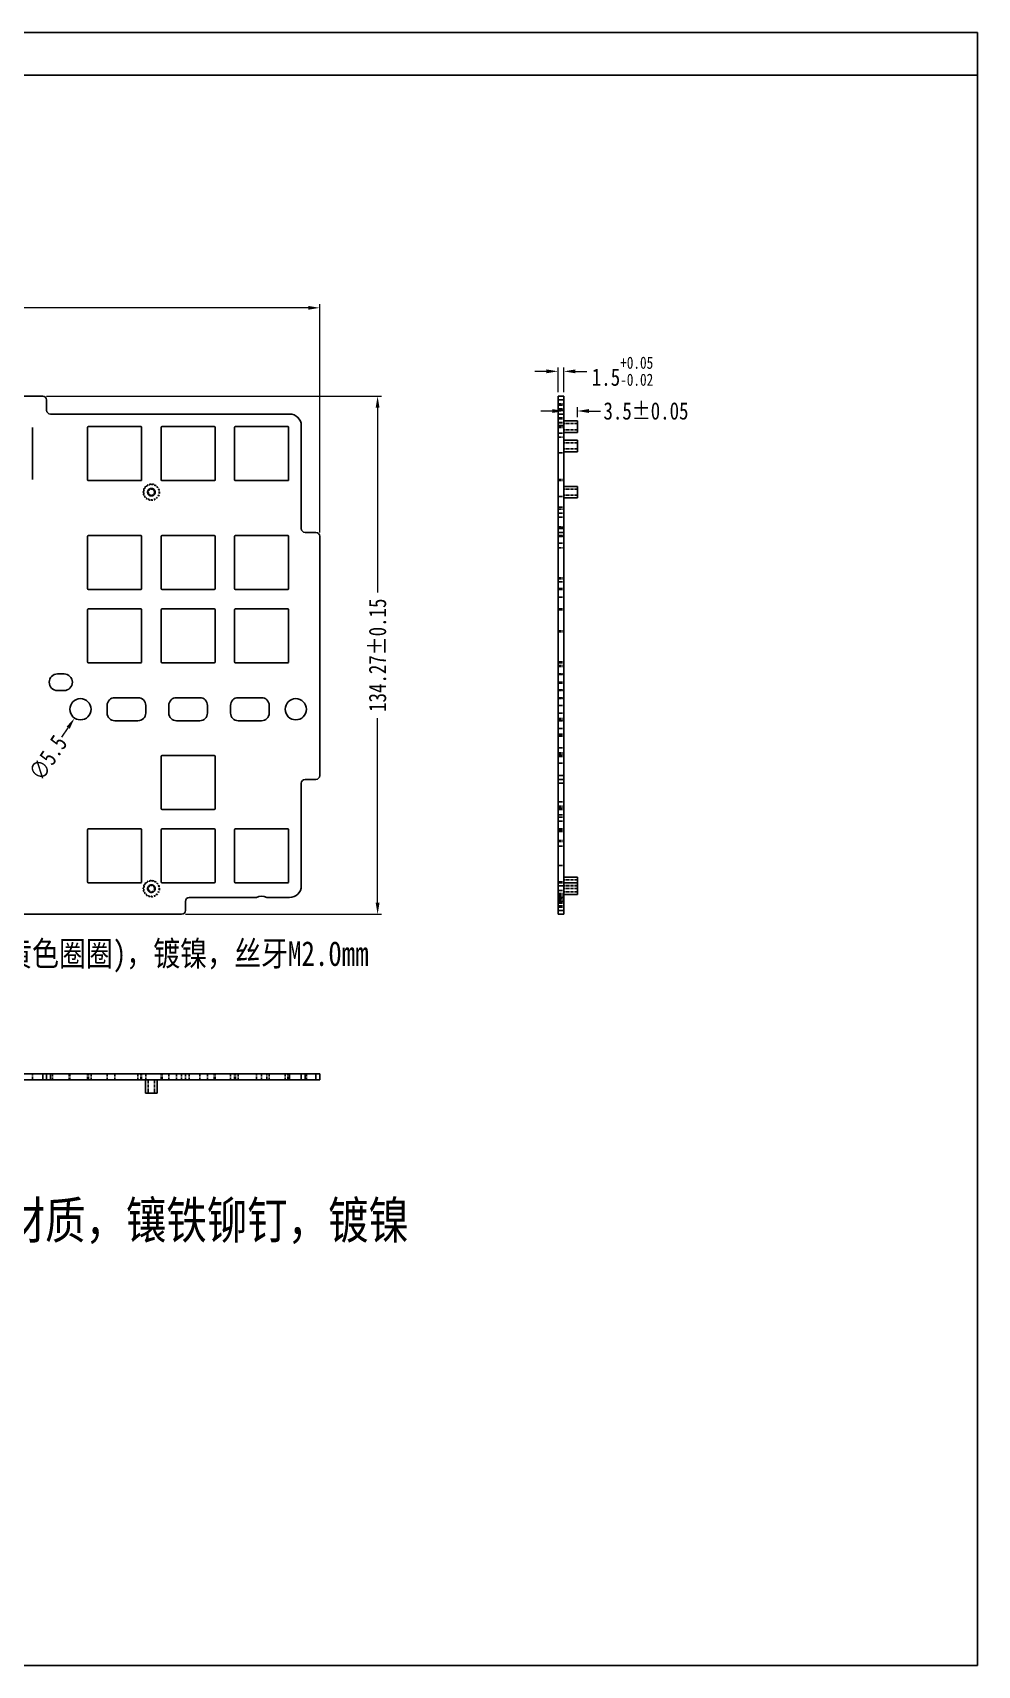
# Model space of a CAD drawing. Header units: inches. Extents: x 74 to 1479, y 13 to 437.
# Drawn here: x 472.1 to 716.9, y 12.8 to 435.8 of the extents above; entities that cross this region are included whole.
import ezdxf

# ---------------------------------------------------------------- set-up
doc = ezdxf.new("R2010")
doc.units = ezdxf.units.IN
doc.header["$LTSCALE"] = 1.21
doc.header["$MEASUREMENT"] = 0
doc.header["$PDMODE"] = 3
doc.header["$PDSIZE"] = 0.3125
doc.linetypes.add('HIDDEN', pattern=[0.2, 0.1, -0.1])
doc.layers.get('0').update_dxf_attribs({"linetype": 'CONTINUOUS'})
doc.layers.get('Defpoints').update_dxf_attribs({"linetype": 'CONTINUOUS'})
doc.layers.add('DEFAULT_2', color=8, linetype='HIDDEN')
doc.layers.add('图框', color=7, linetype='CONTINUOUS')
doc.styles.get("Standard").update_dxf_attribs({"font": 'txt', "width": 0.8})
doc.dimstyles.new('YanXiu', dxfattribs={"dimscale": 1.5, "dimtxt": 3, "dimasz": 2, "dimexe": 0.66, "dimexo": 0.66, "dimgap": 0.66, "dimtad": 0, "dimdsep": 46, "dimtxsty": 'STANDARD', "dimcen": 0, "dimclrd": 3, "dimclre": 6, "dimclrt": 3, "dimazin": 2, "dimtm": 1e-09, "dimtfac": 1, "dimtofl": 0, "dimtmove": 0, "dimatfit": 3, "dimfxl": 1, "dimlwd": 5, "dimlwe": 5, "dimarcsym": 0})

# ---------------------------------------------------------------- blocks, each defined once
blk = doc.blocks.new('*D1')
at = {"color": 6, "lineweight": 5}
for p, q in [((609.74, 336.23), (609.74, 338.77)), ((613.24, 336.23), (613.24, 338.77))]:
    blk.add_line(p, q, dxfattribs=at)
at = {"color": 3, "lineweight": 5}
for p, q in [((606.74, 337.78), (603.74, 337.78)), ((616.24, 337.78), (619.24, 337.78))]:
    blk.add_line(p, q, dxfattribs=at)
at = {"color": 3}
for points in [[(606.74, 338.28), (606.74, 337.28), (609.74, 337.78)], [(616.24, 338.28), (616.24, 337.28), (613.24, 337.78)]]:
    blk.add_solid(points, dxfattribs=at)
at = {"layer": 'Defpoints', "color": 0}
for p in [(609.74, 337.78), (609.74, 335.24), (613.24, 335.24)]:
    blk.add_point(p, dxfattribs=at)
at = {"color": 3, "insert": (631.03, 337.78), "char_height": 4.5, "attachment_point": 5}
blk.add_mtext('3.5%%P0.05', dxfattribs=at)
blk = doc.blocks.new('*D2')
at = {"color": 3, "lineweight": 5}
for p, q in [((605.24, 348.06), (602.24, 348.06)), ((612.74, 348.06), (615.74, 348.06))]:
    blk.add_line(p, q, dxfattribs=at)
at = {"color": 6, "lineweight": 5}
for p, q in [((608.24, 342.63), (608.24, 349.05)), ((609.74, 342.63), (609.74, 349.05))]:
    blk.add_line(p, q, dxfattribs=at)
at = {"color": 3}
for points in [[(605.24, 348.56), (605.24, 347.56), (608.24, 348.06)], [(612.74, 348.56), (612.74, 347.56), (609.74, 348.06)]]:
    blk.add_solid(points, dxfattribs=at)
at = {"layer": 'Defpoints', "color": 0}
for p in [(609.74, 348.06), (608.24, 341.64), (609.74, 341.64)]:
    blk.add_point(p, dxfattribs=at)
at = {"color": 3, "insert": (624.95, 348.06), "char_height": 4.5, "attachment_point": 5}
blk.add_mtext('1.5{\\H0.7x;\\S+0.05^ -0.02;}', dxfattribs=at)
blk = doc.blocks.new('*D3')
at = {"color": 6, "lineweight": 5}
for p, q in [((141.55, 306.31), (141.55, 365.51)), ((546.5, 306.31), (546.5, 365.51))]:
    blk.add_line(p, q, dxfattribs=at)
at = {"color": 3, "lineweight": 5}
for p, q in [((144.55, 364.52), (327.43, 364.52)), ((543.5, 364.52), (360.61, 364.52))]:
    blk.add_line(p, q, dxfattribs=at)
at = {"color": 3}
for points in [[(144.55, 365.02), (144.55, 364.02), (141.55, 364.52)], [(543.5, 365.02), (543.5, 364.02), (546.5, 364.52)]]:
    blk.add_solid(points, dxfattribs=at)
at = {"layer": 'Defpoints', "color": 0}
for p in [(141.55, 364.52), (141.55, 305.32), (546.5, 305.32)]:
    blk.add_point(p, dxfattribs=at)
at = {"color": 3, "insert": (344.02, 364.52), "char_height": 4.5, "attachment_point": 5}
blk.add_mtext('404.95%%P0.15', dxfattribs=at)
blk = doc.blocks.new('*D4')
at = {"color": 6, "lineweight": 5}
for p, q in [((475.69, 341.64), (562.47, 341.64)), ((511.69, 207.37), (562.47, 207.37))]:
    blk.add_line(p, q, dxfattribs=at)
at = {"color": 3, "lineweight": 5}
for p, q in [((561.48, 338.64), (561.48, 290.79)), ((561.48, 210.37), (561.48, 258.21))]:
    blk.add_line(p, q, dxfattribs=at)
at = {"color": 3}
for points in [[(560.98, 338.64), (561.98, 338.64), (561.48, 341.64)], [(560.98, 210.37), (561.98, 210.37), (561.48, 207.37)]]:
    blk.add_solid(points, dxfattribs=at)
at = {"layer": 'Defpoints', "color": 0}
for p in [(474.7, 341.64), (510.7, 207.37), (561.48, 207.37)]:
    blk.add_point(p, dxfattribs=at)
at = {"color": 3, "insert": (561.48, 274.5), "char_height": 4.5, "attachment_point": 5, "rotation": 90}
blk.add_mtext('134.27%%P0.15', dxfattribs=at)
blk = doc.blocks.new('*D7')
at = {"color": 3, "lineweight": 5}
blk.add_line((479.63, 253.23), (481.29, 255.72), dxfattribs=at)
at = {"color": 3}
blk.add_solid([(480.88, 256), (481.71, 255.44), (482.96, 258.22)], dxfattribs=at)
at = {"layer": 'Defpoints', "color": 0}
for p in [(486.01, 262.79), (482.96, 258.22)]:
    blk.add_point(p, dxfattribs=at)
at = {"color": 3, "insert": (476.08, 247.91), "char_height": 4.5, "attachment_point": 5, "rotation": 56.2835}
blk.add_mtext('∅5.5', dxfattribs=at)

msp = doc.modelspace()

# ---------------------------------------------------------------- linework, layer by layer
at = {"color": 7, "linetype": 'Continuous'}
for p, q in [((74.149, 435.823), (716.895, 435.823)), ((716.895, 435.823), (716.895, 12.755)), ((85.154, 424.818), (716.895, 424.818)), ((436.696, 341.637), (474.696, 341.637)), ((475.696, 340.637), (475.696, 337.987)), ((608.243, 207.368), (608.243, 341.637)), ((609.743, 341.637), (608.243, 341.637)), ((609.743, 340.637), (608.243, 340.637)), ((609.743, 207.368), (609.743, 341.637)), ((538.696, 336.987), (476.696, 336.987)), ((608.243, 337.987), (609.743, 337.987)), ((608.243, 336.987), (609.743, 336.987)), ((609.743, 335.243), (613.243, 335.243)), ((613.243, 335.243), (613.243, 332.243)), ((472.096, 319.993), (472.096, 333.493)), ((486.336, 333.493), (486.336, 319.993)), ((500.086, 333.743), (486.586, 333.743)), ((500.336, 319.993), (500.336, 333.493)), ((505.386, 333.493), (505.386, 319.993)), ((519.136, 333.743), (505.636, 333.743)), ((519.386, 319.993), (519.386, 333.493)), ((524.436, 333.493), (524.436, 319.993)), ((538.186, 333.743), (524.686, 333.743)), ((538.436, 319.993), (538.436, 333.493)), ((541.696, 307.318), (541.696, 333.987)), ((608.243, 333.987), (609.743, 333.987)), ((609.743, 332.243), (613.243, 332.243)), ((609.743, 330.243), (613.243, 330.243)), ((613.243, 330.243), (613.243, 327.243)), ((609.743, 327.243), (613.243, 327.243)), ((486.586, 319.743), (500.086, 319.743)), ((505.636, 319.743), (519.136, 319.743)), ((524.686, 319.743), (538.186, 319.743)), ((609.743, 318.243), (613.243, 318.243)), ((613.243, 318.243), (613.243, 315.243)), ((609.743, 315.243), (613.243, 315.243)), ((486.336, 305.253), (486.336, 291.753)), ((500.086, 305.503), (486.586, 305.503)), ((500.336, 291.753), (500.336, 305.253)), ((505.386, 305.253), (505.386, 291.753)), ((519.136, 305.503), (505.636, 305.503)), ((519.386, 291.753), (519.386, 305.253)), ((524.436, 305.253), (524.436, 291.753)), ((538.186, 305.503), (524.686, 305.503)), ((538.436, 291.753), (538.436, 305.253)), ((542.696, 306.318), (545.496, 306.318)), ((546.496, 305.318), (546.496, 243.318)), ((609.743, 307.318), (608.243, 307.318)), ((609.743, 306.318), (608.243, 306.318)), ((609.743, 305.318), (608.243, 305.318)), ((486.586, 291.503), (500.086, 291.503)), ((505.636, 291.503), (519.136, 291.503)), ((524.686, 291.503), (538.186, 291.503)), ((486.336, 286.253), (486.336, 272.753)), ((500.086, 286.503), (486.586, 286.503)), ((500.336, 272.753), (500.336, 286.253)), ((505.386, 286.253), (505.386, 272.753)), ((519.136, 286.503), (505.636, 286.503)), ((519.386, 272.753), (519.386, 286.253)), ((524.436, 286.253), (524.436, 272.753)), ((538.186, 286.503), (524.686, 286.503)), ((538.436, 272.753), (538.436, 286.253)), ((486.586, 272.503), (500.086, 272.503)), ((505.636, 272.503), (519.136, 272.503)), ((524.686, 272.503), (538.186, 272.503)), ((480.236, 269.653), (478.536, 269.653)), ((478.536, 265.353), (480.236, 265.353)), ((493.386, 263.503), (499.386, 263.503)), ((509.386, 263.503), (515.386, 263.503)), ((525.386, 263.503), (531.386, 263.503)), ((491.386, 259.503), (491.386, 261.503)), ((501.386, 261.503), (501.386, 259.503)), ((507.386, 259.503), (507.386, 261.503)), ((517.386, 261.503), (517.386, 259.503)), ((523.386, 259.503), (523.386, 261.503)), ((533.386, 261.503), (533.386, 259.503)), ((499.386, 257.503), (493.386, 257.503)), ((515.386, 257.503), (509.386, 257.503)), ((531.386, 257.503), (525.386, 257.503)), ((505.386, 248.268), (505.386, 234.768)), ((519.136, 248.518), (505.636, 248.518)), ((519.386, 234.768), (519.386, 248.268)), ((541.696, 214.718), (541.696, 241.318)), ((545.496, 242.318), (542.696, 242.318)), ((609.743, 243.318), (608.243, 243.318)), ((609.743, 242.318), (608.243, 242.318)), ((608.243, 241.318), (609.743, 241.318)), ((505.636, 234.518), (519.136, 234.518)), ((486.336, 229.268), (486.336, 215.768)), ((500.086, 229.518), (486.586, 229.518)), ((500.336, 215.768), (500.336, 229.268)), ((505.386, 229.268), (505.386, 215.768)), ((519.136, 229.518), (505.636, 229.518)), ((519.386, 215.768), (519.386, 229.268)), ((524.436, 229.268), (524.436, 215.768)), ((538.186, 229.518), (524.686, 229.518)), ((538.436, 215.768), (538.436, 229.268)), ((609.743, 217.018), (613.243, 217.018)), ((613.243, 217.018), (613.243, 212.518)), ((486.586, 215.518), (500.086, 215.518)), ((505.636, 215.518), (519.136, 215.518)), ((512.696, 211.718), (530.074, 211.718)), ((524.686, 215.518), (538.186, 215.518)), ((532.758, 211.718), (538.696, 211.718)), ((608.243, 214.718), (609.743, 214.718)), ((608.243, 211.718), (609.743, 211.718)), ((609.743, 215.518), (613.243, 215.518)), ((609.743, 212.518), (613.243, 212.518)), ((510.696, 207.368), (448.696, 207.368)), ((511.696, 210.718), (511.696, 208.368)), ((609.743, 210.718), (608.243, 210.718)), ((609.743, 208.368), (608.243, 208.368)), ((609.743, 207.368), (608.243, 207.368)), ((435.696, 166.016), (546.496, 166.016)), ((474.696, 164.516), (474.696, 166.016)), ((475.696, 164.516), (475.696, 166.016)), ((476.696, 166.016), (476.696, 164.516)), ((538.696, 166.016), (538.696, 164.516)), ((541.696, 166.016), (541.696, 164.516)), ((542.696, 164.516), (542.696, 166.016)), ((545.496, 164.516), (545.496, 166.016)), ((546.496, 164.516), (546.496, 166.016)), ((141.546, 164.516), (546.496, 164.516)), ((501.366, 164.516), (501.366, 161.016)), ((501.366, 161.016), (504.366, 161.016)), ((504.366, 164.516), (504.366, 161.016)), ((716.895, 12.755), (74.149, 12.755))]:
    msp.add_line(p, q, dxfattribs=at)
at = {"color": 2, "linetype": 'Continuous'}
for p, q in [((502.866, 317.727), (502.866, 317.543)), ((503.266, 317.642), (503.191, 317.474)), ((503.46, 317.279), (503.512, 317.326)), ((503.596, 317.402), (503.512, 317.326)), ((502.866, 215.002), (502.866, 214.818)), ((503.266, 214.917), (503.191, 214.749)), ((503.46, 214.554), (503.512, 214.601)), ((503.596, 214.677), (503.512, 214.601))]:
    msp.add_line(p, q, dxfattribs=at)
at = {"color": 7, "linetype": 'Continuous'}
for centre in [(484.486, 260.503), (540.286, 260.503)]:
    msp.add_circle(centre, 2.75, dxfattribs=at)
for centre, radius, start, end in [((474.696, 340.637), 1, 0, 90), ((476.696, 337.987), 1, 180, 270), ((538.696, 333.987), 3, 0, 90), ((486.586, 333.493), 0.25, 90, 180), ((500.086, 333.493), 0.25, 0, 90), ((505.636, 333.493), 0.25, 90, 180), ((519.136, 333.493), 0.25, 0, 90), ((524.686, 333.493), 0.25, 90, 180), ((538.186, 333.493), 0.25, 0, 90), ((486.586, 319.993), 0.25, 180, 270), ((500.086, 319.993), 0.25, 270, 360), ((505.636, 319.993), 0.25, 180, 270), ((519.136, 319.993), 0.25, 270, 360), ((524.686, 319.993), 0.25, 180, 270), ((538.186, 319.993), 0.25, 270, 360), ((486.586, 305.253), 0.25, 90, 180), ((500.086, 305.253), 0.25, 0, 90), ((505.636, 305.253), 0.25, 90, 180), ((519.136, 305.253), 0.25, 0, 90), ((524.686, 305.253), 0.25, 90, 180), ((538.186, 305.253), 0.25, 0, 90), ((542.696, 307.318), 1, 180, 270), ((545.496, 305.318), 1, 0, 90), ((486.586, 291.753), 0.25, 180, 270), ((500.086, 291.753), 0.25, 270, 360), ((505.636, 291.753), 0.25, 180, 270), ((519.136, 291.753), 0.25, 270, 360), ((524.686, 291.753), 0.25, 180, 270), ((538.186, 291.753), 0.25, 270, 360), ((486.586, 286.253), 0.25, 90, 180), ((500.086, 286.253), 0.25, 0, 90), ((505.636, 286.253), 0.25, 90, 180), ((519.136, 286.253), 0.25, 0, 90), ((524.686, 286.253), 0.25, 90, 180), ((538.186, 286.253), 0.25, 0, 90), ((486.586, 272.753), 0.25, 180, 270), ((500.086, 272.753), 0.25, 270, 360), ((505.636, 272.753), 0.25, 180, 270), ((519.136, 272.753), 0.25, 270, 360), ((524.686, 272.753), 0.25, 180, 270), ((538.186, 272.753), 0.25, 270, 360), ((478.536, 267.503), 2.15, 90, 270), ((480.236, 267.503), 2.15, 270, 90), ((493.386, 261.503), 2, 90, 180), ((499.386, 261.503), 2, 0, 90), ((509.386, 261.503), 2, 90, 180), ((515.386, 261.503), 2, 0, 90), ((525.386, 261.503), 2, 90, 180), ((531.386, 261.503), 2, 0, 90), ((493.386, 259.503), 2, 180, 270), ((499.386, 259.503), 2, 270, 0), ((509.386, 259.503), 2, 180, 270), ((515.386, 259.503), 2, 270, 0), ((525.386, 259.503), 2, 180, 270), ((531.386, 259.503), 2, 270, 0), ((505.636, 248.268), 0.25, 90, 180), ((519.136, 248.268), 0.25, 0, 90), ((542.696, 241.318), 1, 90, 180), ((545.496, 243.318), 1, 270, 0), ((505.636, 234.768), 0.25, 180, 270), ((519.136, 234.768), 0.25, 270, 360), ((486.586, 229.268), 0.25, 90, 180), ((500.086, 229.268), 0.25, 0, 90), ((505.636, 229.268), 0.25, 90, 180), ((519.136, 229.268), 0.25, 0, 90), ((524.686, 229.268), 0.25, 90, 180), ((538.186, 229.268), 0.25, 0, 90), ((486.586, 215.768), 0.25, 180, 270), ((500.086, 215.768), 0.25, 270, 360), ((505.636, 215.768), 0.25, 180, 270), ((519.136, 215.768), 0.25, 270, 360), ((524.686, 215.768), 0.25, 180, 270), ((538.186, 215.768), 0.25, 270, 360), ((512.696, 210.718), 1, 90, 180), ((531.416, 209.035), 3, 63.42696, 116.57304), ((538.696, 214.718), 3, 270, 0), ((510.696, 208.368), 1, 270, 0)]:
    msp.add_arc(centre, radius, start, end, dxfattribs=at)
at = {"color": 2, "linetype": 'Continuous'}
for centre, radius, start, end in [((502.792, 316.72), 0.962, 95.66915, 121.56585), ((502.789, 316.742), 0.94, 80.139, 95.58859), ((502.792, 213.995), 0.962, 95.66915, 121.56585), ((502.789, 214.017), 0.94, 80.139, 95.58859), ((502.866, 214.018), 0.8, 349.76183, 14.02007)]:
    msp.add_arc(centre, radius, start, end, dxfattribs=at)
for points in [[(502.288, 317.539), (502.192, 317.456), (502.111, 317.351), (502.056, 317.237)], [(503.329, 317.507), (503.218, 317.588), (503.085, 317.644), (502.949, 317.668)], [(502.288, 214.814), (502.192, 214.731), (502.111, 214.626), (502.056, 214.512)], [(503.329, 214.782), (503.218, 214.863), (503.085, 214.919), (502.949, 214.943)]]:
    msp.add_open_spline(points, degree=3, dxfattribs=at)
for points, knots in [([(503.266, 317.642), (503.328, 317.614), (503.078, 317.74), (502.797, 317.727), (502.866, 317.727)], [0, 0, 0, 0, 0.4999973, 1, 1, 1, 1]), ([(503.596, 317.402), (503.642, 317.351), (503.465, 317.568), (503.203, 317.67), (503.266, 317.642)], [0, 0, 0, 0, 0.4999973, 1, 1, 1, 1]), ([(503.266, 214.917), (503.328, 214.889), (503.078, 215.015), (502.797, 215.002), (502.866, 215.002)], [0, 0, 0, 0, 0.4999973, 1, 1, 1, 1]), ([(503.596, 214.677), (503.642, 214.626), (503.465, 214.843), (503.203, 214.945), (503.266, 214.917)], [0, 0, 0, 0, 0.4999973, 1, 1, 1, 1]), ([(503.653, 213.876), (503.699, 214.038), (503.684, 214.399), (503.464, 214.683), (503.329, 214.782)], [0, 0, 0, 0, 0.499586, 1, 1, 1, 1])]:
    msp.add_open_spline(points, degree=3, knots=knots, dxfattribs=at)
at = {"layer": 'DEFAULT_2', "color": 8, "linetype": 'HIDDEN'}
for p, q in [((608.243, 339.612), (609.743, 339.612)), ((609.743, 339.312), (608.243, 339.312)), ((609.743, 338.312), (608.243, 338.312)), ((609.743, 335.987), (608.243, 335.987)), ((609.743, 335.787), (608.243, 335.787)), ((609.743, 334.787), (608.243, 334.787)), ((609.743, 334.759), (608.243, 334.759)), ((609.743, 334.543), (613.243, 334.543)), ((608.243, 333.743), (609.743, 333.743)), ((608.243, 333.493), (609.743, 333.493)), ((609.743, 332.009), (608.243, 332.009)), ((608.243, 331.009), (609.743, 331.009)), ((609.743, 332.943), (613.243, 332.943)), ((609.743, 326.903), (608.243, 326.903)), ((609.743, 329.543), (613.243, 329.543)), ((609.743, 327.943), (613.243, 327.943)), ((608.243, 319.993), (609.743, 319.993)), ((608.243, 319.743), (609.743, 319.743)), ((609.743, 317.543), (613.243, 317.543)), ((609.743, 315.653), (608.243, 315.653)), ((609.743, 315.943), (613.243, 315.943)), ((609.743, 312.903), (608.243, 312.903)), ((608.243, 312.318), (609.743, 312.318)), ((609.743, 311.353), (608.243, 311.353)), ((609.743, 311.318), (608.243, 311.318)), ((609.743, 310.318), (608.243, 310.318)), ((608.243, 307.8), (609.743, 307.8)), ((609.743, 307.518), (608.243, 307.518)), ((609.743, 305.503), (608.243, 305.503)), ((609.743, 305.253), (608.243, 305.253)), ((609.743, 305.223), (608.243, 305.223)), ((609.743, 303.518), (608.243, 303.518)), ((608.243, 302.3), (609.743, 302.3)), ((608.243, 294.533), (609.743, 294.533)), ((608.243, 294.283), (609.743, 294.283)), ((609.743, 293.518), (608.243, 293.518)), ((609.743, 291.813), (608.243, 291.813)), ((609.743, 291.753), (608.243, 291.753)), ((609.743, 291.533), (608.243, 291.533)), ((609.743, 291.503), (608.243, 291.503)), ((609.743, 289.518), (608.243, 289.518)), ((609.743, 286.518), (608.243, 286.518)), ((609.743, 286.503), (608.243, 286.503)), ((609.743, 286.268), (608.243, 286.268)), ((609.743, 286.253), (608.243, 286.253)), ((608.243, 280.783), (609.743, 280.783)), ((608.243, 280.533), (609.743, 280.533)), ((609.743, 272.768), (608.243, 272.768)), ((609.743, 272.753), (608.243, 272.753)), ((609.743, 272.518), (608.243, 272.518)), ((609.743, 272.503), (608.243, 272.503)), ((608.243, 271.853), (609.743, 271.853)), ((608.243, 271.603), (609.743, 271.603)), ((608.243, 269.653), (609.743, 269.653)), ((609.743, 269.533), (608.243, 269.533)), ((609.743, 267.518), (608.243, 267.518)), ((609.743, 267.268), (608.243, 267.268)), ((609.743, 265.533), (608.243, 265.533)), ((608.243, 265.353), (609.743, 265.353)), ((609.743, 263.503), (608.243, 263.503)), ((608.243, 263.253), (609.743, 263.253)), ((609.743, 261.503), (608.243, 261.503)), ((609.743, 259.503), (608.243, 259.503)), ((608.243, 258.103), (609.743, 258.103)), ((608.243, 257.853), (609.743, 257.853)), ((608.243, 257.753), (609.743, 257.753)), ((609.743, 257.503), (608.243, 257.503)), ((609.743, 255.533), (608.243, 255.533)), ((609.743, 254.033), (608.243, 254.033)), ((609.743, 253.768), (608.243, 253.768)), ((609.743, 253.518), (608.243, 253.518)), ((609.743, 250.518), (608.243, 250.518)), ((608.243, 249.173), (609.743, 249.173)), ((608.243, 248.923), (609.743, 248.923)), ((609.743, 248.518), (608.243, 248.518)), ((609.743, 248.268), (608.243, 248.268)), ((609.743, 246.518), (608.243, 246.518)), ((609.743, 236.518), (608.243, 236.518)), ((608.243, 235.423), (609.743, 235.423)), ((608.243, 235.173), (609.743, 235.173)), ((609.743, 234.768), (608.243, 234.768)), ((609.743, 234.518), (608.243, 234.518)), ((609.743, 233.153), (608.243, 233.153)), ((609.743, 232.518), (608.243, 232.518)), ((609.743, 231.518), (608.243, 231.518)), ((609.743, 229.518), (608.243, 229.518)), ((609.743, 229.268), (608.243, 229.268)), ((609.743, 228.853), (608.243, 228.853)), ((608.243, 226.493), (609.743, 226.493)), ((608.243, 226.243), (609.743, 226.243)), ((609.743, 225.018), (608.243, 225.018)), ((609.743, 220.018), (608.243, 220.018)), ((609.743, 215.768), (608.243, 215.768)), ((609.743, 216.318), (613.243, 216.318)), ((609.743, 215.518), (608.243, 215.518)), ((609.743, 213.518), (608.243, 213.518)), ((608.243, 212.743), (609.743, 212.743)), ((608.243, 212.493), (609.743, 212.493)), ((608.243, 212.035), (609.743, 212.035)), ((609.743, 214.818), (613.243, 214.818)), ((609.743, 214.718), (613.243, 214.718)), ((609.743, 214.018), (613.243, 214.018)), ((609.743, 213.218), (613.243, 213.218)), ((609.743, 211.426), (608.243, 211.426)), ((608.243, 211.066), (609.743, 211.066)), ((609.743, 210.543), (608.243, 210.543)), ((609.743, 210.218), (608.243, 210.218)), ((609.743, 209.543), (608.243, 209.543)), ((609.743, 209.243), (608.243, 209.243)), ((472.096, 166.016), (472.096, 164.516)), ((477.236, 164.516), (477.236, 166.016)), ((481.536, 164.516), (481.536, 166.016)), ((481.736, 164.516), (481.736, 166.016)), ((486.336, 166.016), (486.336, 164.516)), ((486.586, 166.016), (486.586, 164.516)), ((487.236, 164.516), (487.236, 166.016)), ((491.386, 164.516), (491.386, 166.016)), ((493.386, 164.516), (493.386, 166.016)), ((499.386, 164.516), (499.386, 166.016)), ((500.086, 166.016), (500.086, 164.516)), ((500.336, 166.016), (500.336, 164.516)), ((501.386, 164.516), (501.386, 166.016)), ((505.386, 166.016), (505.386, 164.516)), ((505.636, 166.016), (505.636, 164.516)), ((507.386, 164.516), (507.386, 166.016)), ((509.386, 164.516), (509.386, 166.016)), ((510.696, 164.516), (510.696, 166.016)), ((511.696, 164.516), (511.696, 166.016)), ((512.696, 164.516), (512.696, 166.016)), ((515.386, 164.516), (515.386, 166.016)), ((517.386, 164.516), (517.386, 166.016)), ((519.136, 166.016), (519.136, 164.516)), ((519.386, 166.016), (519.386, 164.516)), ((523.386, 164.516), (523.386, 166.016)), ((524.436, 166.016), (524.436, 164.516)), ((524.686, 166.016), (524.686, 164.516)), ((525.386, 164.516), (525.386, 166.016)), ((530.074, 166.016), (530.074, 164.516)), ((531.386, 164.516), (531.386, 166.016)), ((532.758, 166.016), (532.758, 164.516)), ((533.386, 164.516), (533.386, 166.016)), ((537.536, 164.516), (537.536, 166.016)), ((538.186, 166.016), (538.186, 164.516)), ((538.436, 166.016), (538.436, 164.516)), ((543.036, 164.516), (543.036, 166.016)), ((502.066, 164.516), (502.066, 161.016)), ((503.666, 164.516), (503.666, 161.016))]:
    msp.add_line(p, q, dxfattribs=at)
at = {"layer": 'DEFAULT_2', "color": 2, "linetype": 'HIDDEN', "ltscale": 3}
for centre, radius in [((502.866, 316.743), 2.1), ((502.866, 316.743), 2), ((502.866, 316.743), 0.8), ((502.866, 214.018), 2.1), ((502.866, 214.018), 2), ((502.866, 214.018), 0.8)]:
    msp.add_circle(centre, radius, dxfattribs=at)
for centre, start, end in [((502.866, 316.743), 14.02007, 349.76183), ((502.866, 316.743), 349.76183, 14.02007), ((502.866, 214.018), 14.02007, 349.76183)]:
    msp.add_arc(centre, 0.8, start, end, dxfattribs=at)
for points, knots in [([(502.288, 317.539), (502.453, 317.659), (502.874, 317.796), (503.495, 317.586), (503.872, 317.049), (503.857, 316.392), (503.456, 315.873), (502.825, 315.693), (502.209, 315.922), (501.85, 316.471), (501.886, 317.127), (502.304, 317.633), (502.941, 317.793), (503.549, 317.543), (503.89, 316.982), (503.832, 316.328), (503.398, 315.836), (502.756, 315.697), (502.157, 315.966), (501.834, 316.538), (501.913, 317.19), (502.364, 317.668), (503.01, 317.785), (503.599, 317.497), (503.903, 316.915), (503.803, 316.266), (503.337, 315.803), (502.688, 315.707), (502.108, 316.014), (501.823, 316.606), (501.945, 317.251), (502.426, 317.698), (503.076, 317.775), (503.46, 317.554), (503.596, 317.402)], [0, 0, 0, 0, 0.0312476, 0.0624971, 0.0937489, 0.1250021, 0.1562545, 0.1875048, 0.2187528, 0.25, 0.2812478, 0.3124976, 0.3437497, 0.3750029, 0.4062551, 0.437505, 0.4687528, 0.5, 0.531248, 0.5624981, 0.5937504, 0.6250037, 0.6562556, 0.6875051, 0.7187528, 0.75, 0.7812482, 0.8124987, 0.8437513, 0.8750044, 0.906256, 0.9375053, 0.9687528, 1, 1, 1, 1]), ([(503.653, 316.601), (503.699, 316.763), (503.684, 317.124), (503.464, 317.408), (503.329, 317.507)], [0, 0, 0, 0, 0.499586, 1, 1, 1, 1]), ([(502.056, 317.237), (502.003, 317.127), (501.939, 316.885), (501.992, 316.515), (502.193, 316.198), (502.405, 316.062), (502.52, 316.022)], [0, 0, 0, 0, 0.2502593, 0.5002707, 0.7502686, 1, 1, 1, 1]), ([(502.288, 214.814), (502.453, 214.934), (502.874, 215.071), (503.495, 214.861), (503.872, 214.324), (503.857, 213.667), (503.456, 213.148), (502.825, 212.968), (502.209, 213.197), (501.85, 213.746), (501.886, 214.402), (502.304, 214.908), (502.941, 215.068), (503.549, 214.818), (503.89, 214.257), (503.832, 213.603), (503.398, 213.111), (502.756, 212.972), (502.157, 213.241), (501.834, 213.813), (501.913, 214.465), (502.364, 214.943), (503.01, 215.06), (503.599, 214.772), (503.903, 214.19), (503.803, 213.541), (503.337, 213.078), (502.688, 212.982), (502.108, 213.289), (501.823, 213.881), (501.945, 214.526), (502.426, 214.973), (503.076, 215.05), (503.46, 214.829), (503.596, 214.677)], [0, 0, 0, 0, 0.0312476, 0.0624971, 0.0937489, 0.1250021, 0.1562545, 0.1875048, 0.2187528, 0.25, 0.2812478, 0.3124976, 0.3437497, 0.3750029, 0.4062551, 0.437505, 0.4687528, 0.5, 0.531248, 0.5624981, 0.5937504, 0.6250037, 0.6562556, 0.6875051, 0.7187528, 0.75, 0.7812482, 0.8124987, 0.8437513, 0.8750044, 0.906256, 0.9375053, 0.9687528, 1, 1, 1, 1]), ([(502.056, 214.512), (502.003, 214.402), (501.939, 214.16), (501.992, 213.79), (502.193, 213.473), (502.405, 213.337), (502.52, 213.297)], [0, 0, 0, 0, 0.2502593, 0.5002707, 0.7502686, 1, 1, 1, 1])]:
    msp.add_open_spline(points, degree=3, knots=knots, dxfattribs=at)

# ---------------------------------------------------------------- texts
at = {"insert": (416.078, 200.402), "char_height": 6.4, "width": 151.48013, "attachment_point": 1}
msp.add_mtext('{\\fSimSun|b0|i0|c134|p2;\\C1;背面8个铁铆钉(黄色圈圈)，镀镍，丝牙M2.0mm}', dxfattribs=at)
at = {"layer": '图框', "lineweight": 0, "insert": (328.666, 148.913), "char_height": 9.6, "width": 228.28908, "attachment_point": 1}
msp.add_mtext('{\\fSimSun|b0|i0|c134|p54;\\C1;Q3B_PRO-US定位板\\P定位板材质：铁需兼容铝。铜材质，镶铁铆钉，镀镍}', dxfattribs=at)

# ---------------------------------------------------------------- dimensions: what is measured, and where the dimension line sits
for base, p1, p2, text, picture, middle in [((141.546, 364.517), (546.496, 305.318), (141.546, 305.318), '<>%%P0.15', '*D3', (344.021, 364.517)), ((609.743, 348.058), (608.243, 341.637), (609.743, 341.637), '<>{\\H0.7x;\\S+0.05^ -0.02;}', '*D2', (624.953, 348.058))]:
    dim = msp.add_linear_dim(base=base, p1=p1, p2=p2, text=text, dimstyle='YanXiu')
    dim.commit()
    dim.dimension.update_dxf_attribs({"geometry": picture, "text_midpoint": middle})
dim = msp.add_linear_dim(base=(561.485, 207.368), p1=(474.696, 341.637), p2=(510.696, 207.368), angle=90, text='<>%%P0.15', dimstyle='YanXiu')
dim.commit()
dim.dimension.update_dxf_attribs({"geometry": '*D4', "text_midpoint": (561.485, 274.503)})
dim = msp.add_linear_dim(base=(609.743, 337.782), p1=(613.243, 335.243), p2=(609.743, 335.243), text='<>%%P0.05', dimstyle='YanXiu')
dim.commit()
dim.dimension.update_dxf_attribs({"geometry": '*D1', "text_midpoint": (631.033, 337.782), "dimtype": 160})
dim = msp.add_diameter_dim_2p(p1=(486.012, 262.791), p2=(482.959, 258.216), dimstyle='YanXiu')
dim.commit()
dim.dimension.update_dxf_attribs({"geometry": '*D7', "text_midpoint": (476.082, 247.91)})

doc.saveas('drawing.dxf')
